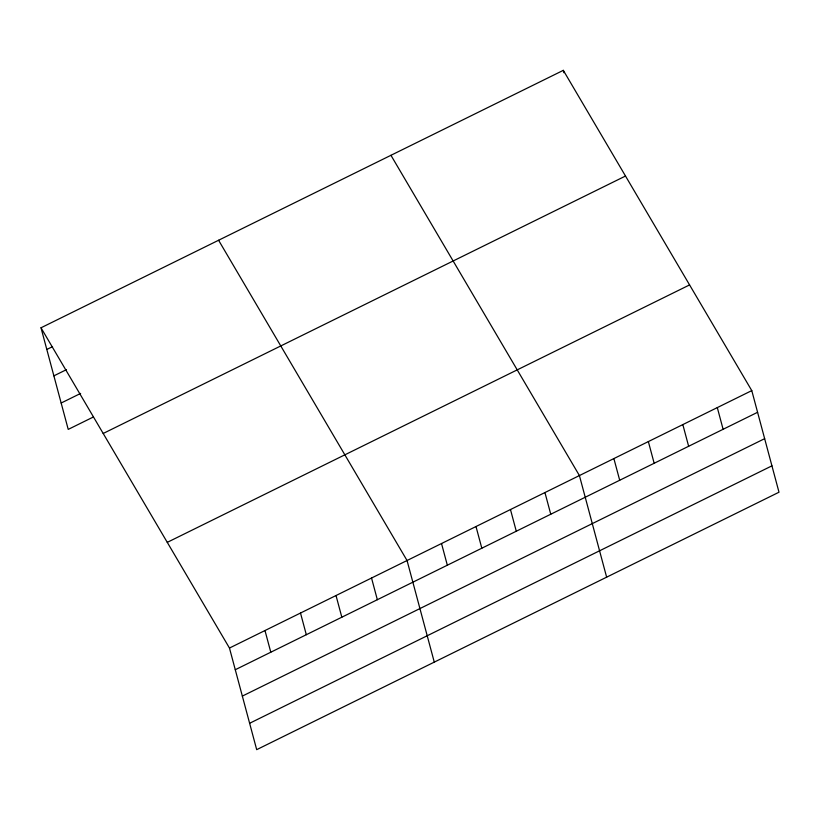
<?xml version="1.0" encoding="UTF-8"?>
<svg xmlns="http://www.w3.org/2000/svg" width="820" height="820" viewBox="0 0 820 820"><rect width="100%" height="100%" fill="white"/><g stroke="black" fill="none" stroke-linecap="round" stroke-linejoin="round"><path stroke-width="1.23" d="M41 327.785L563.309 70.346L751.776 390.607L779 492.215L256.691 749.654L229.467 648.046L41 327.785L68.224 429.393L93.429 416.97M46.812 349.463L52.541 346.645M53.874 375.847L66.481 369.635M61.162 403.02L80.637 393.415M103.197 433.472L625.496 176.034M167.27 542.358L689.579 284.919M229.467 648.046L751.776 390.607M235.278 669.725L757.588 412.296M242.341 696.098L764.65 438.669M249.628 723.281L771.938 465.842M390.945 155.298L579.412 475.559L606.636 577.167M218.581 240.25L407.048 560.511L434.282 662.13M717.305 407.601L723.107 429.28M682.824 424.586L688.636 446.275M563.309 70.346L563.955 72.754M648.353 441.58L654.165 463.269M613.883 458.564L619.694 480.253M544.941 492.553L550.753 514.232M510.47 509.538L516.282 531.227M476 526.532L481.811 548.221M441.519 543.527L447.33 565.205M371.532 578.018L377.343 599.707M336.015 595.525L341.827 617.214M300.499 613.032L306.311 634.711M264.983 630.539L270.795 652.218"/></g></svg>
